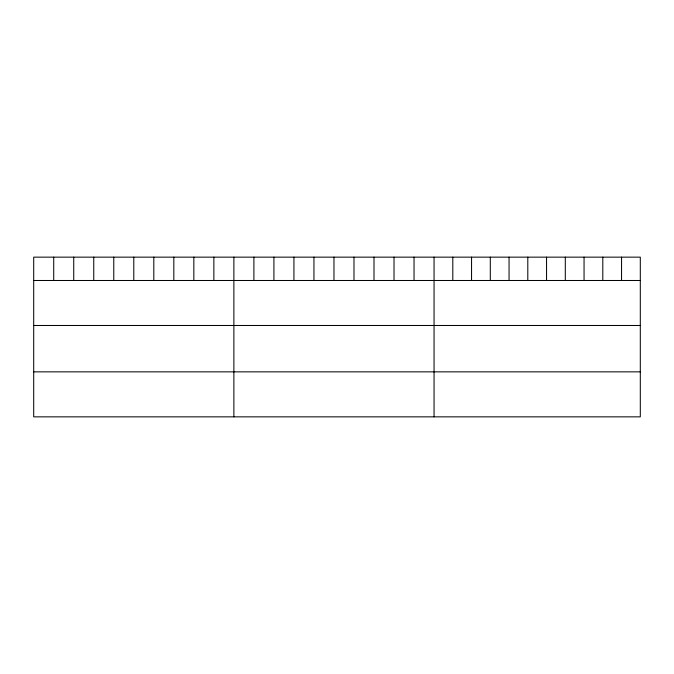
<?xml version="1.0" encoding="UTF-8"?>
<svg xmlns="http://www.w3.org/2000/svg" width="674" height="674" viewBox="0 0 674 674"><rect width="100%" height="100%" fill="white"/><g stroke="black" fill="none" stroke-linecap="round" stroke-linejoin="round"><path stroke-width="1.01" d="M640.3 280.485L640.3 416.852L33.7 416.852L33.7 257.148L640.3 257.148L640.3 280.485L33.7 280.485M33.7 325.483L640.3 325.483M33.7 371.854L640.3 371.854M621.554 257.148L621.554 280.485M602.8 257.148L602.8 280.485M584.055 257.148L584.055 280.485M565.301 257.148L565.301 280.485M546.555 257.148L546.555 280.485M527.801 257.148L527.801 280.485M509.055 257.148L509.055 280.485M490.301 257.148L490.301 280.485M471.556 257.148L471.556 280.485M452.802 257.148L452.802 280.485M434.056 257.148L434.056 416.852M414.038 257.148L414.038 280.485M394.02 257.148L394.02 280.485M374.003 257.148L374.003 280.485M353.985 257.148L353.985 280.485M333.967 257.148L333.967 280.485M313.949 257.148L313.949 280.485M293.931 257.148L293.931 280.485M273.914 257.148L273.914 280.485M253.896 257.148L253.896 280.485M233.878 257.148L233.878 416.852M213.86 257.148L213.86 280.485M193.842 257.148L193.842 280.485M173.825 257.148L173.825 280.485M153.807 257.148L153.807 280.485M133.789 257.148L133.789 280.485M113.771 257.148L113.771 280.485M93.753 257.148L93.753 280.485M73.736 257.148L73.736 280.485M53.718 257.148L53.718 280.485"/></g></svg>
